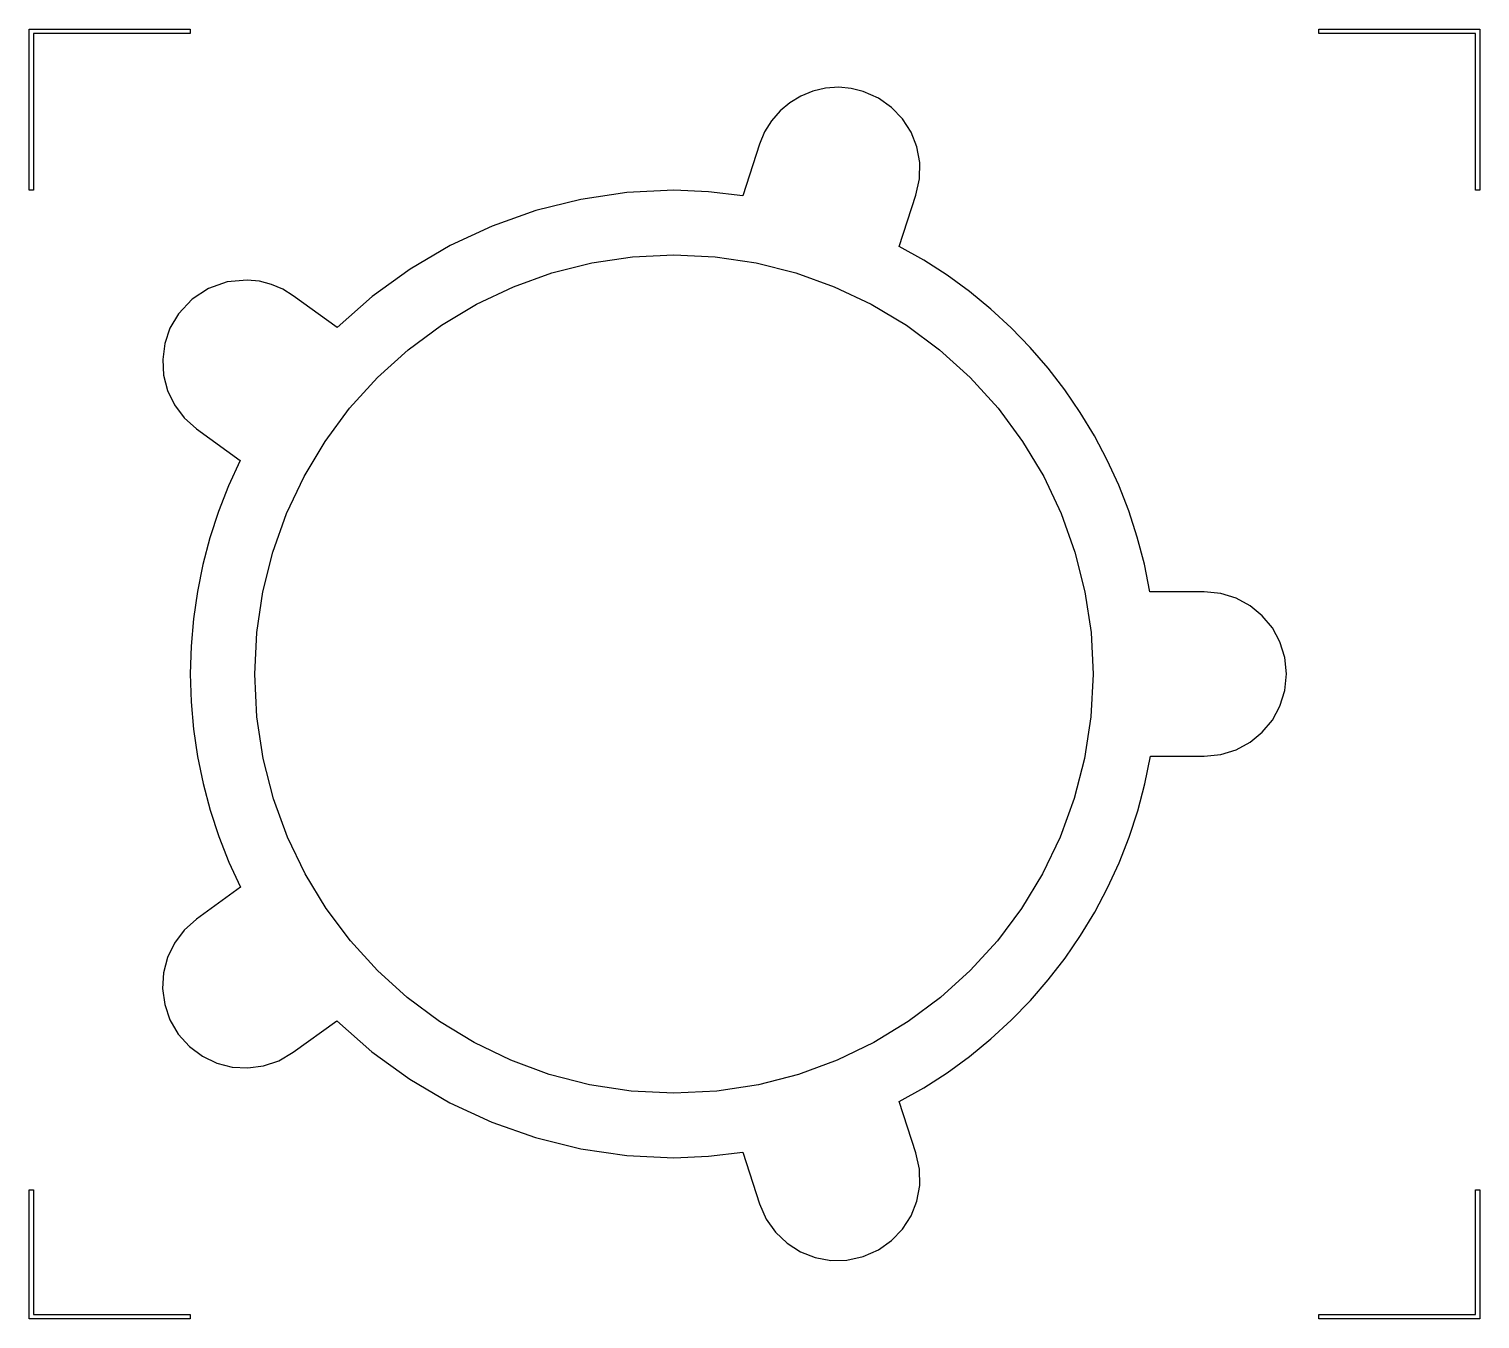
# Model space of a CAD drawing. Extents: x 0 to 9, y 0 to 8.
import ezdxf

# ---------------------------------------------------------------- set-up
doc = ezdxf.new("R2010")
doc.units = 0
doc.layers.add('Layer_1', color=7, linetype='CONTINUOUS')

msp = doc.modelspace()

# ---------------------------------------------------------------- linework, layer by layer
at = {"layer": 'Layer_1', "color": 7}
for points in [[(1.000015, 8), (1.000015, 7.971614), (0.028332, 7.971614), (0.028332, 6.999985), (0, 6.999985), (0, 7.985779), (0, 8), (1.000015, 8), (1.000015, 8)], [(9, 8), (9, 6.999985), (8.971668, 6.999985), (8.971668, 7.971614), (7.999984, 7.971614), (7.999984, 8), (9, 8), (9, 8)], [(0.028332, 0.799978), (0.028332, 0.028332), (1.000015, 0.028332), (1.000015, 0), (0, 0), (0, 0.799978), (0.028332, 0.799978), (0.028332, 0.799978)], [(8.99999, 0.799978), (8.99999, 0), (7.999977, 0), (7.999977, 0.028332), (8.971658, 0.028332), (8.971658, 0.799978), (8.99999, 0.799978), (8.99999, 0.799978)]]:
    msp.add_lwpolyline(points, close=True, dxfattribs=at)
for points in [[(5.023577, 7.638403), (4.941027, 7.632871), (4.861979, 7.614539), (4.787682, 7.584302), (4.719384, 7.543052), (4.65833, 7.491682), (4.605771, 7.431087), (4.562952, 7.362159), (4.531121, 7.285791), (4.531037, 7.285509), (4.530811, 7.285509), (4.427128, 6.966355), (4.214144, 6.990805), (3.999958, 6.999982), (3.708973, 6.985425), (3.422778, 6.943101), (3.143236, 6.873771), (2.872215, 6.778195), (2.611578, 6.657133), (2.363192, 6.511345), (2.128921, 6.341591), (1.910631, 6.14863), (1.639214, 6.345854), (1.638931, 6.34608), (1.573687, 6.386372), (1.503545, 6.416295), (1.429727, 6.435433), (1.353456, 6.443369), (1.353456, 6.443454), (1.229588, 6.431777), (1.113819, 6.391246), (1.011056, 6.324273), (0.92621, 6.233275), (0.874157, 6.14398), (0.841916, 6.049011), (0.829032, 5.951232), (0.835053, 5.853511), (0.859523, 5.758711), (0.90199, 5.669699), (0.962, 5.58934), (1.039098, 5.5205), (1.039324, 5.520274), (1.039239, 5.520161), (1.309611, 5.323708), (1.237995, 5.167454), (1.175587, 5.007752), (1.122484, 4.845011), (1.078781, 4.679639), (1.044574, 4.512046), (1.019958, 4.342639), (1.005029, 4.171827), (0.999883, 4.00002), (1.005276, 3.828304), (1.020442, 3.657596), (1.045283, 3.488305), (1.079704, 3.320838), (1.123609, 3.155604), (1.176901, 2.993011), (1.239485, 2.833467), (1.311265, 2.677379), (1.039295, 2.479768), (1.038968, 2.479599), (0.961858, 2.410756), (0.901839, 2.330391), (0.859367, 2.241371), (0.834894, 2.146563), (0.828875, 2.048832), (0.841763, 1.951045), (0.874013, 1.856068), (0.926078, 1.766767), (0.994922, 1.689657), (1.075286, 1.629639), (1.164306, 1.587167), (1.259115, 1.562694), (1.356846, 1.556675), (1.454633, 1.569563), (1.54961, 1.601813), (1.63891, 1.653879), (1.639079, 1.654104), (1.639305, 1.654104), (1.908298, 1.849565), (2.126913, 1.656669), (2.361508, 1.487027), (2.610213, 1.341398), (2.871158, 1.220542), (3.142474, 1.125217), (3.422289, 1.056185), (3.708734, 1.014203), (3.99994, 1.000032), (4.214093, 1.009541), (4.427021, 1.034318), (4.530925, 0.714503), (4.531038, 0.714173), (4.572681, 0.619574), (4.63056, 0.537668), (4.70209, 0.469771), (4.784686, 0.417201), (4.875763, 0.381275), (4.972736, 0.363309), (5.073021, 0.364622), (5.174031, 0.38653), (5.268639, 0.428175), (5.350553, 0.486059), (5.418454, 0.557596), (5.471027, 0.6402), (5.506952, 0.731286), (5.524913, 0.828268), (5.523593, 0.92856), (5.501674, 1.029578), (5.501504, 1.02986), (5.501504, 1.030086), (5.398206, 1.347972), (5.549646, 1.433412), (5.695031, 1.526893), (5.834112, 1.628075), (5.966643, 1.736619), (6.092377, 1.852184), (6.211066, 1.974432), (6.322464, 2.103022), (6.426323, 2.237616), (6.522397, 2.377873), (6.610437, 2.523453), (6.690199, 2.674018), (6.761433, 2.829228), (6.823894, 2.988742), (6.877333, 3.152222), (6.921505, 3.319327), (6.956162, 3.489719), (7.288765, 3.489719), (7.289093, 3.489719), (7.391937, 3.50009), (7.487727, 3.529828), (7.574409, 3.576879), (7.649934, 3.639193), (7.712247, 3.714717), (7.759299, 3.8014), (7.789037, 3.89719), (7.799408, 4.000034), (7.789037, 4.102878), (7.759299, 4.198668), (7.712247, 4.285351), (7.649934, 4.360875), (7.574409, 4.423189), (7.487727, 4.47024), (7.391937, 4.499978), (7.289093, 4.510349), (7.288765, 4.510349), (6.953075, 4.510349), (6.918552, 4.680634), (6.874526, 4.847645), (6.821243, 5.011043), (6.75895, 5.170488), (6.687892, 5.325642), (6.608316, 5.476165), (6.520467, 5.621718), (6.424593, 5.761963), (6.320939, 5.89656), (6.209751, 6.02517), (6.091276, 6.147454), (5.96576, 6.263072), (5.833449, 6.371686), (5.694589, 6.472957), (5.549426, 6.566545), (5.398207, 6.652111), (5.501505, 6.970107), (5.501618, 6.970435), (5.523526, 7.071445), (5.524839, 7.171729), (5.506873, 7.268702), (5.470947, 7.359778), (5.418377, 7.442374), (5.35048, 7.513904), (5.268574, 7.571783), (5.173975, 7.613427), (5.0997, 7.631562), (5.023549, 7.638397), (5.023464, 7.638397), (5.023577, 7.638403)], [(4.000025, 6.600024), (4.257003, 6.587299), (4.509628, 6.549599), (4.756195, 6.487631), (4.995, 6.4021), (5.224337, 6.293714), (5.442502, 6.163178), (5.647789, 6.011199), (5.838495, 5.838482), (6.011207, 5.647773), (6.163182, 5.442483), (6.293714, 5.224315), (6.402095, 4.994976), (6.48762, 4.756169), (6.549583, 4.509601), (6.587278, 4.256975), (6.599998, 3.999997), (6.586572, 3.734166), (6.547171, 3.476014), (6.483102, 3.226848), (6.395672, 2.987975), (6.286187, 2.760701), (6.155955, 2.546334), (6.006282, 2.34618), (5.838475, 2.161547), (5.653842, 1.99374), (5.453688, 1.844067), (5.239321, 1.713835), (5.012047, 1.60435), (4.773174, 1.51692), (4.524008, 1.452851), (4.265856, 1.41345), (4.000025, 1.400024), (3.73419, 1.413445), (3.476034, 1.452842), (3.226864, 1.516907), (2.987986, 1.604335), (2.760708, 1.713817), (2.546336, 1.844048), (2.346178, 1.993721), (2.16154, 2.161527), (1.993729, 2.346162), (1.844053, 2.546317), (1.713817, 2.760686), (1.60433, 2.987962), (1.516897, 3.226838), (1.452827, 3.476007), (1.413425, 3.734162), (1.399998, 3.999997), (1.412719, 4.256978), (1.450414, 4.509607), (1.512379, 4.756179), (1.597906, 4.994988), (1.70629, 5.22433), (1.836825, 5.4425), (1.988804, 5.647792), (2.161521, 5.838502), (2.35223, 6.011218), (2.557523, 6.163197), (2.775692, 6.293732), (3.005034, 6.402116), (3.243843, 6.487643), (3.490415, 6.549608), (3.743044, 6.587304), (4.000025, 6.600024), (4.000025, 6.600024)]]:
    msp.add_lwpolyline(points, dxfattribs=at)

doc.saveas('drawing.dxf')
